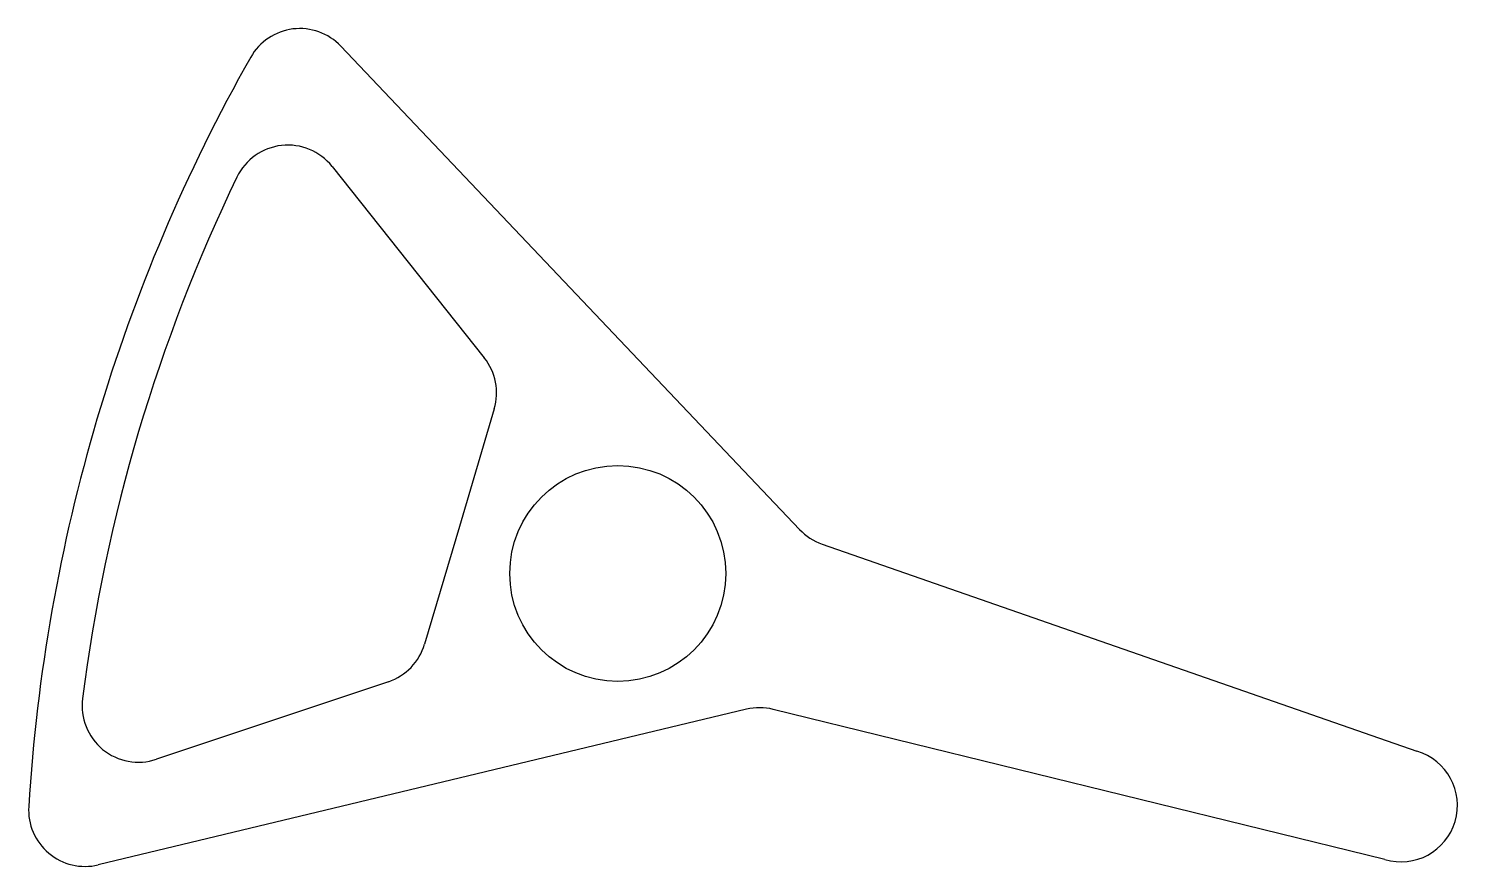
# Model space of a CAD drawing. Header units: inches. Extents: x -34.1 to 49.4, y -0.7 to 48.3.
import ezdxf

# ---------------------------------------------------------------- set-up
doc = ezdxf.new("R2010")
doc.units = ezdxf.units.IN
doc.header["$MEASUREMENT"] = 0

msp = doc.modelspace()

# ---------------------------------------------------------------- linework, layer by layer
at = {"color": 7}
for p, q in [((-15.839, 47.295), (10.983, 19.031)), ((-16.35, 40.264), (-7.449, 29.074)), ((-6.867, 26.081), (-8.904, 19.205)), ((-8.904, 19.205), (-10.941, 12.329)), ((12.292, 18.185), (47.074, 6.068)), ((-13.059, 10.136), (-26.618, 5.599)), ((7.87, 8.52), (-30.019, -0.576)), ((45.198, -0.264), (9.428, 8.516))]:
    msp.add_line(p, q, dxfattribs=at)
msp.add_circle((0.351, 16.464), 6.312, dxfattribs=at)
for centre, radius, start, end in [((-18.234, 45.022), 3.302, 43.5, 150.5049), ((67.324, -3.375), 101.6, 150.5049, 176.4951), ((-18.934, 38.208), 3.302, 38.5, 154.26236), ((67.324, -3.375), 99.06, 154.26236, 172.73764), ((-10.033, 27.019), 3.302, 343.5, 38.5), ((13.378, 21.304), 3.302, 223.5, 250.79208), ((-14.107, 13.267), 3.302, 288.5, 343.5), ((-27.666, 8.731), 3.302, 172.73764, 288.5), ((8.641, 5.31), 3.302, 76.20792, 103.5), ((46.136, 2.902), 3.302, 253.5, 73.5), ((-30.79, 2.635), 3.302, 176.4951, 283.5)]:
    msp.add_arc(centre, radius, start, end, dxfattribs=at)

doc.saveas('drawing.dxf')
